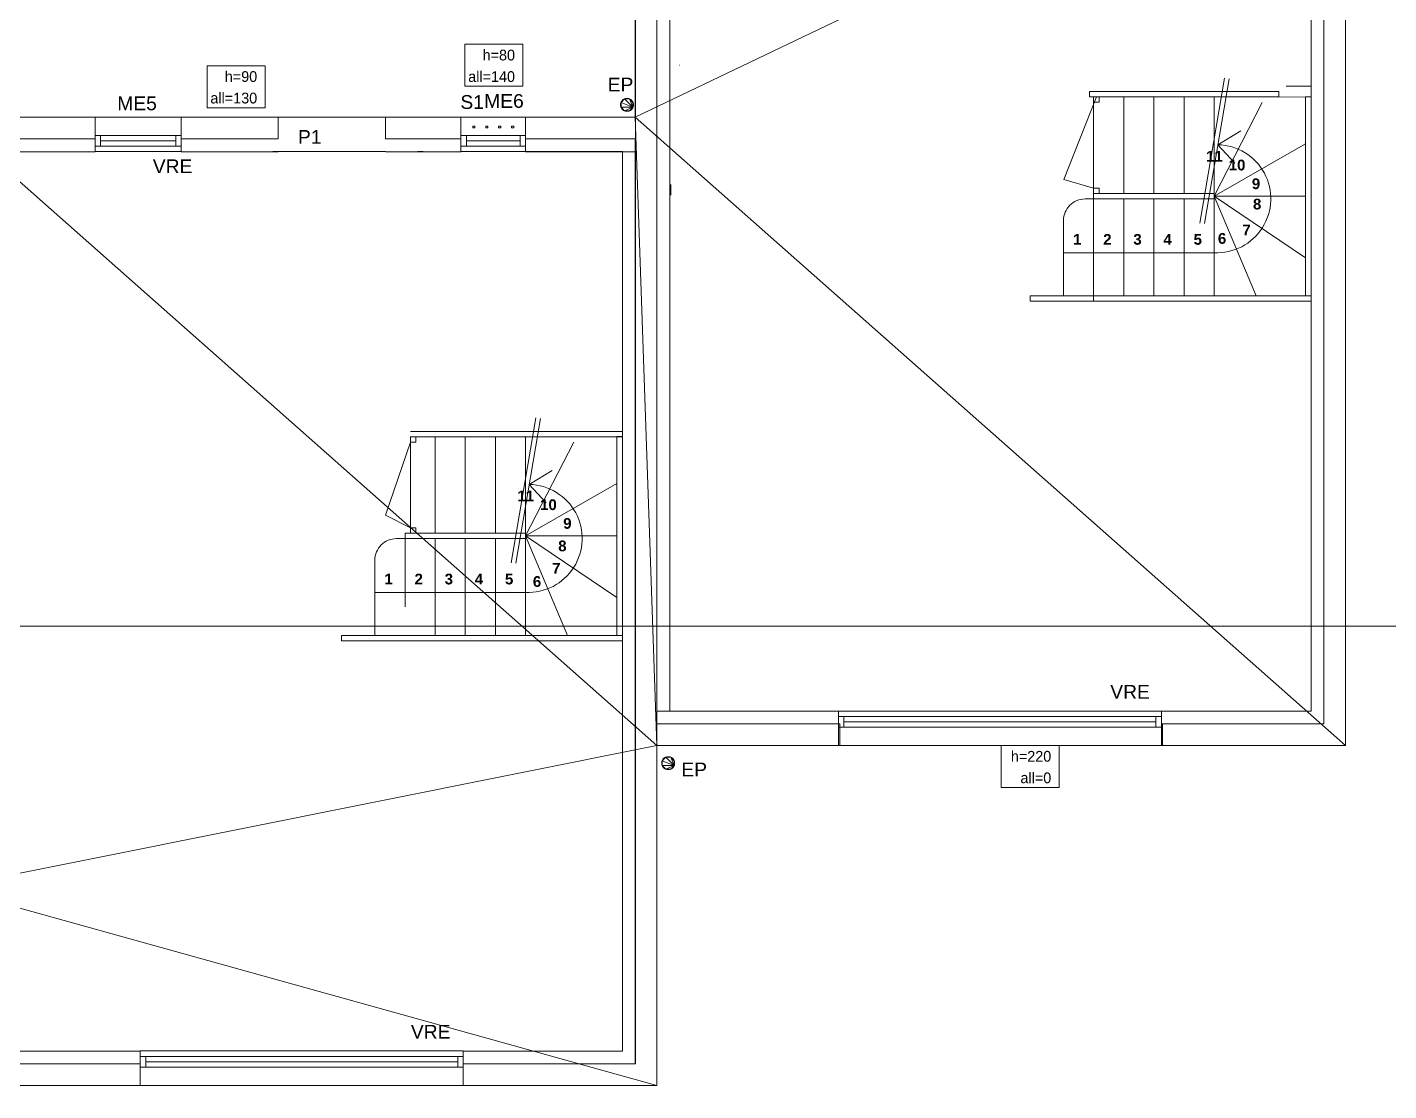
# Model space of a CAD drawing. Header units: metres. Extents: x -12536 to 12621, y -17191 to 9596.
# Drawn here: x -11140 to -9875, y 6570 to 7558 of the extents above; entities that cross this region are included whole.
import ezdxf
from ezdxf.enums import TextEntityAlignment as Align
from ezdxf.lldxf.tags import DXFTag

# ---------------------------------------------------------------- set-up
doc = ezdxf.new("R2010")
doc.units = ezdxf.units.M
doc.header["$MEASUREMENT"] = 0
for name, color, linetype in [('Calque commun', 7, 'Continuous'), ('Cotations', 7, 'Continuous'), ('Layer7', 7, 'Continuous'), ('Textes', 7, 'Continuous')]:
    doc.layers.add(name, color=color, linetype=linetype)
doc.styles.add('Arial', font='arial.ttf', dxfattribs={"height": 0.128})
doc.styles.add('Arial2', font='', dxfattribs={"height": 0.1})
doc.styles.add('Century Gothic8', font='GOTHIC.TTF', dxfattribs={"height": 0.1})
doc.styles.get('Arial2').set_extended_font_data('Arial', bold=True)
tags = doc.linetypes.add('DASHDOT2', pattern=[0.5, 0.25, -0.125, 0, -0.125]).pattern_tags.tags
tags[10:11] = [DXFTag(74, 4), DXFTag(75, 0), DXFTag(340, '0'), DXFTag(46, 1.0), DXFTag(50, 0.0), DXFTag(44, 0.0), DXFTag(45, 0.0)]
tags[8:9] = [DXFTag(74, 4), DXFTag(75, 0), DXFTag(340, '0'), DXFTag(46, 1.0), DXFTag(50, 0.0), DXFTag(44, 0.0), DXFTag(45, 0.0)]
tags[6:7] = [DXFTag(74, 4), DXFTag(75, 0), DXFTag(340, '0'), DXFTag(46, 1.0), DXFTag(50, 0.0), DXFTag(44, 0.0), DXFTag(45, 0.0)]
tags[4:5] = [DXFTag(74, 4), DXFTag(75, 0), DXFTag(340, '0'), DXFTag(46, 1.0), DXFTag(50, 0.0), DXFTag(44, 0.0), DXFTag(45, 0.0)]
tags = doc.linetypes.add('HIDDEN', pattern=[0.375, 0.25, -0.125]).pattern_tags.tags
tags[6:7] = [DXFTag(74, 4), DXFTag(75, 0), DXFTag(340, '0'), DXFTag(46, 1.0), DXFTag(50, 0.0), DXFTag(44, 0.0), DXFTag(45, 0.0)]
tags[4:5] = [DXFTag(74, 4), DXFTag(75, 0), DXFTag(340, '0'), DXFTag(46, 1.0), DXFTag(50, 0.0), DXFTag(44, 0.0), DXFTag(45, 0.0)]
tags = doc.linetypes.add('HIDDEN2', pattern=[0.1875, 0.125, -0.0625]).pattern_tags.tags
tags[6:7] = [DXFTag(74, 4), DXFTag(75, 0), DXFTag(340, '0'), DXFTag(46, 1.0), DXFTag(50, 0.0), DXFTag(44, 0.0), DXFTag(45, 0.0)]
tags[4:5] = [DXFTag(74, 4), DXFTag(75, 0), DXFTag(340, '0'), DXFTag(46, 1.0), DXFTag(50, 0.0), DXFTag(44, 0.0), DXFTag(45, 0.0)]
tags = doc.linetypes.add('HIDDENX2', pattern=[0.75, 0.5, -0.25]).pattern_tags.tags
tags[6:7] = [DXFTag(74, 4), DXFTag(75, 0), DXFTag(340, '0'), DXFTag(46, 1.0), DXFTag(50, 0.0), DXFTag(44, 0.0), DXFTag(45, 0.0)]
tags[4:5] = [DXFTag(74, 4), DXFTag(75, 0), DXFTag(340, '0'), DXFTag(46, 1.0), DXFTag(50, 0.0), DXFTag(44, 0.0), DXFTag(45, 0.0)]

# ---------------------------------------------------------------- blocks, each defined once
blk = doc.blocks.new('Block52712')
at = {"layer": 'Calque commun', "color": 7, "linetype": 'Continuous', "lineweight": 5}
for p, q in [((13.202, -17.827), (13.202, -17.507)), ((19.402, -17.827), (19.402, -17.507)), ((13.202, -17.707), (14.382, -17.707)), ((15.182, -17.707), (16.082, -17.707)), ((17.082, -17.707), (17.782, -17.707)), ((18.382, -17.707), (19.402, -17.707)), ((13.202, -17.827), (14.382, -17.827)), ((15.182, -17.827), (16.082, -17.827)), ((17.082, -17.827), (17.782, -17.827)), ((18.382, -17.827), (19.402, -17.827))]:
    blk.add_line(p, q, dxfattribs=at)
at = {"layer": 'Calque commun', "color": 7, "linetype": 'Continuous', "lineweight": 20}
for p, q in [((13.202, -17.507), (14.382, -17.507)), ((15.182, -17.507), (16.082, -17.507)), ((17.082, -17.507), (17.782, -17.507)), ((18.382, -17.507), (19.402, -17.507))]:
    blk.add_line(p, q, dxfattribs=at)
blk = doc.blocks.new('Block52730')
at = {"layer": 'Calque commun', "color": 7, "linetype": 'Continuous', "lineweight": 20}
blk.add_line((19.602, -17.507), (19.602, -26.507), dxfattribs=at)
at = {"layer": 'Calque commun', "color": 7, "linetype": 'Continuous', "lineweight": 5}
for p, q in [((19.402, -17.707), (19.402, -26.307)), ((19.282, -17.827), (19.282, -26.187))]:
    blk.add_line(p, q, dxfattribs=at)
blk = doc.blocks.new('Block52731')
at = {"layer": 'Calque commun', "color": 7, "linetype": 'Continuous', "lineweight": 5}
for p, q in [((13.322, -26.187), (14.802, -26.187)), ((17.802, -26.187), (19.282, -26.187)), ((13.202, -26.307), (14.802, -26.307)), ((17.802, -26.307), (19.402, -26.307))]:
    blk.add_line(p, q, dxfattribs=at)
at = {"layer": 'Calque commun', "color": 7, "linetype": 'Continuous', "lineweight": 20}
for p, q in [((13.002, -26.507), (14.802, -26.507)), ((17.802, -26.507), (19.602, -26.507))]:
    blk.add_line(p, q, dxfattribs=at)
blk = doc.blocks.new('Block52880')
at = {"layer": 'Calque commun', "color": 7, "linetype": 'Continuous', "lineweight": 20}
blk.add_line((26.002, -14.347), (26.002, -23.347), dxfattribs=at)
at = {"layer": 'Calque commun', "color": 7, "linetype": 'Continuous', "lineweight": 5}
for p, q in [((25.802, -14.547), (25.802, -23.147)), ((25.682, -14.667), (25.682, -23.027))]:
    blk.add_line(p, q, dxfattribs=at)
blk = doc.blocks.new('Block52881')
at = {"layer": 'Calque commun', "color": 7, "linetype": 'Continuous', "lineweight": 5}
for p, q in [((19.602, -23.027), (19.602, -23.347)), ((19.602, -23.027), (21.291, -23.027)), ((24.291, -23.027), (25.682, -23.027)), ((19.602, -23.147), (21.291, -23.147)), ((24.291, -23.147), (25.802, -23.147))]:
    blk.add_line(p, q, dxfattribs=at)
at = {"layer": 'Calque commun', "color": 7, "linetype": 'Continuous', "lineweight": 20}
for p, q in [((19.602, -23.347), (21.291, -23.347)), ((24.291, -23.347), (26.002, -23.347))]:
    blk.add_line(p, q, dxfattribs=at)
blk = doc.blocks.new('@PRES_1_$$_1-17')
at = {"layer": 'Calque commun', "color": 5, "linetype": 'Continuous', "lineweight": 5}
for p, q in [((0, 0.32), (3, 0.32)), ((3, 0.15), (0, 0.15)), ((0.05, 0.05), (0.05, 0.15)), ((2.95, 0.15), (2.95, 0.05)), ((3, 0.05), (0, 0.05)), ((0, 0), (3, 0)), ((0.05, 0.1), (2.95, 0.1))]:
    blk.add_line(p, q, dxfattribs=at)
blk = doc.blocks.new('@PRES_1_$$_1-18')
at = {"layer": 'Calque commun', "color": 0, "linetype": 'ByBlock', "lineweight": -2}
blk.add_line((0, 0), (0, 0.32), dxfattribs=at)
blk = doc.blocks.new('@PRES_1_$$_1-19')
at = {"layer": 'Calque commun', "color": 0, "linetype": 'ByBlock', "lineweight": -2}
blk.add_line((0, 0), (0, 0.32), dxfattribs=at)
blk = doc.blocks.new('INTER_2D_COMB7')
at = {"layer": 'Calque commun', "color": 0, "linetype": 'ByBlock', "lineweight": -2}
blk.add_blockref('@PRES_1_$$_1-17', (0, 0), dxfattribs=at)
at = {"layer": 'Calque commun', "color": 7, "linetype": 'Continuous', "lineweight": 5}
blk.add_blockref('@PRES_1_$$_1-18', (0, 0), dxfattribs=at)
at = {"layer": 'Calque commun', "color": 7, "linetype": 'Continuous', "lineweight": 5, "extrusion": (0, 0, -1), "xscale": -1, "yscale": -1, "zscale": -1, "rotation": 180}
blk.add_blockref('@PRES_1_$$_1-19', (-3, 0), dxfattribs=at)
blk = doc.blocks.new('PLACED_COMB7')
at = {"layer": 'Calque commun', "color": 0, "linetype": 'ByBlock', "lineweight": -2}
blk.add_blockref('INTER_2D_COMB7', (0, 0), dxfattribs=at)
blk = doc.blocks.new('Block52912')
at = {"layer": 'Calque commun', "color": 7, "linetype": 'Continuous', "lineweight": 20}
for p, q in [((19.402, -14.932), (19.402, -14.347)), ((19.402, -23.347), (19.402, -15.932))]:
    blk.add_line(p, q, dxfattribs=at)
at = {"layer": 'Calque commun', "color": 7, "linetype": 'Continuous', "lineweight": 5}
for p, q in [((19.602, -14.932), (19.602, -14.547)), ((19.722, -14.932), (19.722, -14.667)), ((19.602, -23.147), (19.602, -15.932)), ((19.722, -23.027), (19.722, -15.932))]:
    blk.add_line(p, q, dxfattribs=at)
blk = doc.blocks.new('@PRES_1_$$_1-26')
at = {"layer": 'Calque commun', "color": 5, "linetype": 'Continuous', "lineweight": 5}
for p, q in [((0, 0.32), (3, 0.32)), ((3, 0.15), (0, 0.15)), ((0.05, 0.05), (0.05, 0.15)), ((2.95, 0.15), (2.95, 0.05)), ((3, 0.05), (0, 0.05)), ((0, 0), (3, 0)), ((0.05, 0.1), (2.95, 0.1))]:
    blk.add_line(p, q, dxfattribs=at)
blk = doc.blocks.new('@PRES_1_$$_1-27')
at = {"layer": 'Calque commun', "color": 7, "linetype": 'Continuous', "lineweight": 5}
blk.add_line((0, 0), (0, 0.32), dxfattribs=at)
blk = doc.blocks.new('@PRES_1_$$_1-28')
at = {"layer": 'Calque commun', "color": 7, "linetype": 'Continuous', "lineweight": 5}
blk.add_line((0, 0), (0, 0.32), dxfattribs=at)
blk = doc.blocks.new('INTER_2D_COMB10')
at = {"layer": 'Layer7', "color": 0, "linetype": 'ByBlock', "lineweight": -2}
for name in ['@PRES_1_$$_1-26', '@PRES_1_$$_1-27']:
    blk.add_blockref(name, (0, 0), dxfattribs=at)
at = {"layer": 'Layer7', "color": 0, "linetype": 'ByBlock', "lineweight": -2, "extrusion": (0, 0, -1), "xscale": -1, "yscale": -1, "zscale": -1, "rotation": 180}
blk.add_blockref('@PRES_1_$$_1-28', (-3, 0), dxfattribs=at)
blk = doc.blocks.new('PLACED_COMB10')
at = {"layer": 'Layer7', "color": 0, "linetype": 'ByBlock', "lineweight": -2}
blk.add_blockref('INTER_2D_COMB10', (0, 0), dxfattribs=at)
blk = doc.blocks.new('@PRES_1_$$_1-35')
at = {"layer": 'Calque commun', "color": 5, "linetype": 'Continuous', "lineweight": 5}
for p, q in [((0, 0.32), (0.8, 0.32)), ((0.8, 0.15), (0, 0.15)), ((0.05, 0.05), (0.05, 0.15)), ((0.75, 0.15), (0.75, 0.05)), ((0.8, 0.05), (0, 0.05)), ((0, 0), (0.8, 0)), ((0.05, 0.1), (0.75, 0.1))]:
    blk.add_line(p, q, dxfattribs=at)
blk = doc.blocks.new('@PRES_1_$$_1-36')
at = {"layer": 'Calque commun', "color": 7, "linetype": 'Continuous', "lineweight": 5}
blk.add_line((0, 0), (0, 0.32), dxfattribs=at)
blk = doc.blocks.new('@PRES_1_$$_1-37')
at = {"layer": 'Calque commun', "color": 7, "linetype": 'Continuous', "lineweight": 5}
blk.add_line((0, 0), (0, 0.32), dxfattribs=at)
blk = doc.blocks.new('INTER_2D_COMB13')
at = {"layer": 'Calque commun', "color": 0, "linetype": 'ByBlock', "lineweight": -2}
for name in ['@PRES_1_$$_1-35', '@PRES_1_$$_1-36']:
    blk.add_blockref(name, (0, 0), dxfattribs=at)
at = {"layer": 'Calque commun', "color": 0, "linetype": 'ByBlock', "lineweight": -2, "extrusion": (0, 0, -1), "xscale": -1, "yscale": -1, "zscale": -1, "rotation": 180}
blk.add_blockref('@PRES_1_$$_1-37', (-0.8, 0), dxfattribs=at)
blk = doc.blocks.new('PLACED_COMB13')
at = {"layer": 'Calque commun', "color": 0, "linetype": 'ByBlock', "lineweight": -2}
blk.add_blockref('INTER_2D_COMB13', (0, 0), dxfattribs=at)
blk = doc.blocks.new('@PRES_1_$$_1-47')
at = {"layer": 'Calque commun', "color": 5, "linetype": 'Continuous', "lineweight": 5}
for p, q in [((0, 0.32), (0.6, 0.32)), ((0.6, 0.15), (0, 0.15)), ((0.05, 0.05), (0.05, 0.15)), ((0.55, 0.15), (0.55, 0.05)), ((0.6, 0.05), (0, 0.05)), ((0, 0), (0.6, 0)), ((0.05, 0.1), (0.55, 0.1))]:
    blk.add_line(p, q, dxfattribs=at)
blk = doc.blocks.new('@PRES_1_$$_1-48')
at = {"layer": 'Calque commun', "color": 7, "linetype": 'Continuous', "lineweight": 5}
blk.add_line((0, 0), (0, 0.32), dxfattribs=at)
blk = doc.blocks.new('@PRES_1_$$_1-49')
at = {"layer": 'Calque commun', "color": 7, "linetype": 'Continuous', "lineweight": 5}
blk.add_line((0, 0), (0, 0.32), dxfattribs=at)
blk = doc.blocks.new('INTER_2D_COMB17')
at = {"layer": 'Calque commun', "color": 0, "linetype": 'ByBlock', "lineweight": -2}
for name in ['@PRES_1_$$_1-47', '@PRES_1_$$_1-48']:
    blk.add_blockref(name, (0, 0), dxfattribs=at)
at = {"layer": 'Calque commun', "color": 0, "linetype": 'ByBlock', "lineweight": -2, "extrusion": (0, 0, -1), "xscale": -1, "yscale": -1, "zscale": -1, "rotation": 180}
blk.add_blockref('@PRES_1_$$_1-49', (-0.6, 0), dxfattribs=at)
blk = doc.blocks.new('PLACED_COMB17')
at = {"layer": 'Calque commun', "color": 0, "linetype": 'ByBlock', "lineweight": -2}
blk.add_blockref('INTER_2D_COMB17', (0, 0), dxfattribs=at)

msp = doc.modelspace()

# ---------------------------------------------------------------- linework, layer by layer
at = {"layer": 'Calque commun', "color": 12, "linetype": 'Continuous', "lineweight": 20}
for p, q in [((-9935.322, 6910.695), (-9935.322, 7770.696)), ((-10555.322, 7632.182), (-10555.322, 7369.199)), ((-10555.322, 7632.182), (-10555.322, 6890.721)), ((-10534.375, 7523.116), (-10534.432, 7523.116)), ((-10555.379, 6910.695), (-10385.322, 6910.72)), ((-10385.322, 6910.72), (-10385.322, 6890.721)), ((-10085.322, 6890.72), (-10085.322, 6910.72)), ((-10085.322, 6910.72), (-9935.322, 6910.695))]:
    msp.add_line(p, q, dxfattribs=at)
at = {"layer": 'Calque commun', "color": 7, "linetype": 'DASHDOT2', "lineweight": 5}
for p, q in [((-10050.735, 7376.345), (-10027.761, 7510.993)), ((-10046.339, 7375.795), (-10023.364, 7510.442)), ((-10690.734, 7060.605), (-10667.76, 7195.253)), ((-10686.338, 7060.054), (-10663.363, 7194.702))]:
    msp.add_line(p, q, dxfattribs=at)
at = {"layer": 'Calque commun', "color": 7, "linetype": 'Continuous', "lineweight": 5}
for p, q in [((-10146.823, 7493.719), (-10176.948, 7416.668)), ((-10149.321, 7303.718), (-10149.324, 7493.719)), ((-10144.324, 7493.719), (-10149.324, 7493.719)), ((-10149.321, 7308.718), (-10149.324, 7493.719)), ((-10149.324, 7493.719), (-10149.322, 7408.72)), ((-10144.324, 7488.718), (-10144.324, 7493.719)), ((-9952.334, 7493.719), (-9952.334, 7308.718)), ((-9947.335, 7493.719), (-9952.334, 7493.719)), ((-9947.335, 7493.719), (-9947.335, 7308.718)), ((-10149.324, 7488.718), (-10144.324, 7488.718)), ((-9992.578, 7488.459), (-10037.324, 7401.22)), ((-10033.832, 7449.087), (-10012.643, 7462.2)), ((-10777.321, 7442.72), (-10777.321, 7442.72)), ((-10707.326, 7442.72), (-10587.324, 7442.72)), ((-10037.324, 7401.22), (-9952.334, 7449.894)), ((-10033.832, 7449.087), (-10018.234, 7431.921)), ((-10018.234, 7431.921), (-10033.832, 7449.087)), ((-10176.948, 7416.668), (-10149.322, 7408.72)), ((-10037.324, 7403.72), (-10149.324, 7403.72)), ((-10149.324, 7403.72), (-10149.324, 7398.719)), ((-10149.322, 7408.72), (-10144.322, 7408.72)), ((-10144.322, 7408.72), (-10144.322, 7403.72)), ((-10037.324, 7398.719), (-10037.324, 7403.72)), ((-10149.322, 7398.719), (-10157.322, 7398.719)), ((-10149.324, 7398.719), (-10037.324, 7398.719)), ((-10149.322, 7398.719), (-10037.324, 7398.719)), ((-10121.324, 7398.719), (-10121.324, 7308.718)), ((-10093.324, 7398.719), (-10093.324, 7308.718)), ((-10065.324, 7398.719), (-10065.324, 7308.718)), ((-9998.185, 7308.718), (-10037.324, 7401.22)), ((-10037.324, 7401.22), (-9952.334, 7344.044)), ((-10037.324, 7401.22), (-9952.334, 7401.22)), ((-10037.324, 7308.718), (-10037.324, 7398.719)), ((-10037.324, 7398.719), (-10037.324, 7308.718)), ((-10177.322, 7378.719), (-10177.322, 7308.718)), ((-10149.322, 7352.468), (-10149.321, 7335.388)), ((-10121.324, 7348.719), (-10177.321, 7348.719)), ((-10149.321, 7335.388), (-10149.322, 7343.928)), ((-10121.324, 7348.719), (-10037.324, 7348.719)), ((-9947.325, 7308.718), (-10208.478, 7308.718)), ((-10208.478, 7303.718), (-10208.478, 7308.718)), ((-9947.325, 7303.718), (-10208.478, 7303.718)), ((-9947.335, 7308.718), (-9952.334, 7308.718)), ((-9947.325, 7303.718), (-9947.325, 7308.718)), ((-10784.321, 7177.978), (-10784.32, 7092.979)), ((-10776.854, 7177.719), (-10781.854, 7177.719)), ((-10779.322, 7172.718), (-10779.322, 7177.719)), ((-10592.333, 7177.978), (-10592.333, 6992.978)), ((-10587.334, 7177.978), (-10592.333, 7177.978)), ((-10587.334, 7177.978), (-10587.334, 6992.978)), ((-10784.321, 7172.718), (-10807.555, 7104.829)), ((-10784.322, 7172.718), (-10779.322, 7172.718)), ((-10632.577, 7172.718), (-10677.323, 7085.479)), ((-10673.831, 7133.347), (-10652.642, 7146.46)), ((-10677.323, 7085.479), (-10592.333, 7134.154)), ((-10673.831, 7133.347), (-10658.233, 7116.18)), ((-10658.233, 7116.18), (-10673.831, 7133.347)), ((-10807.555, 7104.829), (-10784.32, 7092.979)), ((-10784.32, 7092.979), (-10779.32, 7092.979)), ((-10677.323, 7087.979), (-10781.854, 7087.979)), ((-10779.32, 7092.979), (-10779.32, 7087.979)), ((-10677.323, 7082.979), (-10677.323, 7087.979)), ((-10789.321, 7082.979), (-10797.321, 7082.979)), ((-10789.323, 7082.979), (-10677.323, 7082.979)), ((-10789.321, 7082.979), (-10677.323, 7082.979)), ((-10789.321, 7082.979), (-10789.32, 7019.647)), ((-10789.32, 7019.647), (-10789.321, 7074.438)), ((-10761.323, 7082.979), (-10761.323, 6992.978)), ((-10733.323, 7082.979), (-10733.323, 6992.978)), ((-10705.323, 7082.979), (-10705.323, 6992.978)), ((-10638.184, 6992.978), (-10677.323, 7085.479)), ((-10677.323, 7085.479), (-10592.333, 7028.303)), ((-10677.323, 7085.479), (-10592.333, 7085.479)), ((-10677.323, 6992.978), (-10677.323, 7082.979)), ((-10677.323, 7082.979), (-10677.323, 6992.978)), ((-10817.321, 7062.979), (-10817.321, 6992.977)), ((-10761.323, 7032.978), (-10817.32, 7032.978)), ((-10761.323, 7032.979), (-10677.323, 7032.979)), ((-10587.324, 6992.978), (-10848.477, 6992.978)), ((-10848.477, 6987.978), (-10848.477, 6992.978)), ((-10587.324, 6987.978), (-10848.477, 6987.978)), ((-10587.334, 6992.978), (-10592.333, 6992.978)), ((-10587.324, 6987.978), (-10587.324, 6992.978))]:
    msp.add_line(p, q, dxfattribs=at)
at = {"layer": 'Calque commun', "color": 15, "linetype": 'Continuous', "lineweight": 20}
for p, q in [((-10153.324, 7493.719), (-10153.324, 7498.719)), ((-10153.324, 7493.719), (-10153.319, 7498.719)), ((-9977.322, 7493.525), (-10153.324, 7493.719)), ((-9977.317, 7498.525), (-10153.319, 7498.719)), ((-10148.324, 7498.719), (-10148.324, 7498.719)), ((-9977.322, 7493.525), (-9977.317, 7498.525)), ((-10807.321, 7442.72), (-10912.321, 7442.72)), ((-10777.321, 7442.72), (-10772.321, 7442.72)), ((-10037.324, 7403.72), (-10149.322, 7403.72)), ((-10149.322, 7398.719), (-10149.322, 7403.72)), ((-10037.324, 7398.719), (-10037.324, 7403.72)), ((-10037.324, 7398.719), (-10149.322, 7398.719)), ((-10784.321, 7182.719), (-10587.334, 7182.719)), ((-10784.321, 7177.719), (-10619.321, 7177.719)), ((-10677.323, 7087.979), (-10789.321, 7087.979)), ((-10789.321, 7082.979), (-10789.321, 7087.979)), ((-10677.323, 7082.979), (-10677.323, 7087.979)), ((-10677.323, 7082.979), (-10789.321, 7082.979))]:
    msp.add_line(p, q, dxfattribs=at)
at = {"layer": 'Calque commun', "color": 7, "linetype": 'HIDDEN', "lineweight": 5}
for p, q in [((-10153.324, 7498.719), (-10153.324, 7493.719)), ((-10784.32, 7092.979), (-10784.32, 7087.978))]:
    msp.add_line(p, q, dxfattribs=at)
at = {"layer": 'Calque commun', "color": 7, "linetype": 'HIDDEN2', "lineweight": 5}
for p, q in [((-10149.324, 7493.719), (-10116.323, 7493.719)), ((-10121.324, 7493.719), (-10121.324, 7403.72)), ((-10093.324, 7493.719), (-10093.324, 7403.72)), ((-10065.324, 7493.719), (-10065.324, 7403.72)), ((-10037.324, 7398.719), (-10037.324, 7493.719)), ((-10037.324, 7493.719), (-10037.324, 7398.719)), ((-10037.324, 7493.719), (-10037.324, 7403.72)), ((-10037.324, 7398.719), (-10037.324, 7308.718)), ((-10781.854, 7177.719), (-10756.322, 7177.719)), ((-10761.323, 7177.978), (-10761.323, 7087.979)), ((-10733.323, 7177.978), (-10733.323, 7087.979)), ((-10705.323, 7177.978), (-10705.323, 7087.979)), ((-10677.323, 7082.979), (-10677.323, 7177.978)), ((-10677.323, 7177.978), (-10677.323, 7082.979)), ((-10677.323, 7177.978), (-10677.323, 7087.979)), ((-10677.323, 7082.979), (-10677.323, 6992.978))]:
    msp.add_line(p, q, dxfattribs=at)
at = {"layer": 'Calque commun', "color": 16, "linetype": 'Continuous', "lineweight": 20}
for p, q in [((-9947.335, 7493.459), (-9977.322, 7493.525)), ((-9947.313, 7503.46), (-9970.322, 7503.51)), ((-9947.335, 7493.459), (-9947.313, 7503.46)), ((-10542.426, 7412.287), (-10542.426, 7402.287))]:
    msp.add_line(p, q, dxfattribs=at)
at = {"layer": 'Calque commun', "color": 4, "linetype": 'Continuous', "lineweight": 20}
for p, q in [((-10543.321, 7452.287), (-10543.321, 7442.287)), ((-10587.334, 7177.719), (-10619.321, 7177.719)), ((-10587.334, 7177.719), (-10587.334, 7184.719))]:
    msp.add_line(p, q, dxfattribs=at)
at = {"layer": 'Calque commun', "color": 7, "linetype": 'HIDDENX2', "lineweight": 5}
for p, q in [((-10037.324, 7348.718), (-10121.324, 7348.719)), ((-10677.323, 7032.977), (-10761.323, 7032.979))]:
    msp.add_line(p, q, dxfattribs=at)
at = {"layer": 'Calque commun', "color": 7, "linetype": 'Continuous', "lineweight": 5, "flags": 128}
for points in [[(-10037.324, 7348.719, 1.01337207), (-10033.818, 7449.087)], [(-10157.322, 7398.719, 0.41421916), (-10177.322, 7378.719)], [(-10677.323, 7032.979, 1.01337207), (-10673.817, 7133.346)], [(-10797.321, 7082.979, 0.41421916), (-10817.321, 7062.979)]]:
    msp.add_lwpolyline(points, format="xyb", dxfattribs=at)
at = {"layer": 'Calque commun', "color": 12, "linetype": 'Continuous', "lineweight": 20}
for points in [[(-11077.321, 7474.72, 0), (-11077.321, 7458.72, 0), (-11077.321, 7454.721, 0), (-11195.322, 7454.721, 0), (-11195.322, 6594.72, 0), (-11035.322, 6594.72, 0), (-11035.322, 6574.72, 0)], [(-10907.321, 7474.72, 0), (-10907.321, 7454.721, 0), (-10997.321, 7454.721, 0), (-10997.321, 7474.72, 0)], [(-10907.321, 7474.72, 0), (-10907.321, 7454.721, 0), (-10997.321, 7454.721, 0), (-10997.321, 7474.72, 0)], [(-10737.321, 7474.72, 0), (-10737.321, 7454.721, 0), (-10807.321, 7454.721, 0), (-10807.321, 7474.72, 0)], [(-10737.321, 7474.72, 0), (-10737.321, 7454.721, 0), (-10807.321, 7454.721, 0), (-10807.321, 7474.72, 0)], [(-10735.322, 6574.72, 0), (-10735.322, 6594.72, 0), (-10575.322, 6594.72, 0), (-10575.322, 7454.721, 0), (-10677.321, 7454.721, 0), (-10677.321, 7474.72, 0)]]:
    msp.add_polyline3d(points, dxfattribs=at)
at = {"layer": 'Cotations', "color": 1, "linetype": 'DASHDOT2', "lineweight": 20}
msp.add_line((-11970.231, 7001.633), (-9677.489, 7001.633), dxfattribs=at)

# ---------------------------------------------------------------- block references
at = {"layer": 'Calque commun', "color": 0, "linetype": 'ByBlock', "lineweight": -2}
for name, p, xscale, yscale, zscale in [('Block52912', (-12515.476, 9225.383), 100, 100, 100), ('Block52880', (-12515.476, 9225.383), 100, 100, 100), ('Block52712', (-12515.476, 9225.383), 100, 100, 100), ('PLACED_COMB17', (-10737.321, 7442.72), 100, 100, 100), ('Block52730', (-12515.476, 9225.383), 100, 100, 100), ('Block52881', (-12515.476, 9225.383), 100, 100, 100), ('PLACED_COMB7', (-10086.404, 6922.721), -100, -100, -100), ('Block52731', (-12515.476, 9225.383), 100, 100, 100)]:
    msp.add_blockref(name, p, dxfattribs=dict(at, xscale=xscale, yscale=yscale, zscale=zscale))
at = {"layer": 'Calque commun', "color": 0, "linetype": 'ByBlock', "lineweight": -2, "extrusion": (0, 0, -1), "xscale": -100, "yscale": -100, "zscale": -100, "rotation": 180}
msp.add_blockref('PLACED_COMB13', (10997.321, 7442.72), dxfattribs=at)
at = {"layer": 'Calque commun', "color": 0, "linetype": 'ByBlock', "lineweight": -2, "xscale": 100, "yscale": 100, "zscale": 100, "rotation": 180}
msp.add_blockref('PLACED_COMB10', (-10735.322, 6606.721), dxfattribs=at)

# ---------------------------------------------------------------- texts
at = {"layer": 'Calque commun', "color": 5, "linetype": 'ByBlock', "lineweight": -2, "style": 'Arial2'}
for s, p in [('11', (-10029.345, 7433.361)), ('10', (-10008.278, 7425.26)), ('9', (-9994.559, 7407.867)), ('1', (-10160.676, 7356.165)), ('2', (-10132.678, 7356.165)), ('3', (-10104.679, 7356.165)), ('4', (-10076.679, 7356.165)), ('5', (-10048.679, 7356.165)), ('11', (-10669.344, 7117.62)), ('10', (-10648.277, 7109.52)), ('9', (-10634.558, 7092.126)), ('1', (-10800.675, 7040.424)), ('2', (-10772.677, 7040.424)), ('3', (-10744.678, 7040.424)), ('4', (-10716.678, 7040.424)), ('5', (-10688.678, 7040.424))]:
    msp.add_text(s, height=10, dxfattribs=at).set_placement(p, align=Align.RIGHT)
for s, p in [('8', (-10001.265, 7388.958)), ('6', (-10033.876, 7357.036)), ('7', (-10011.14, 7364.844)), ('8', (-10646.946, 7071.217)), ('6', (-10670.527, 7038.153)), ('7', (-10652.585, 7050.456))]:
    msp.add_text(s, height=10, dxfattribs=at).set_placement(p)
at = {"layer": 'Calque commun', "color": 5, "linetype": 'ByBlock', "lineweight": -2, "char_height": 10, "attachment_point": 3, "line_spacing_factor": 1.2, "style": 'Century Gothic8'}
for s, insert in [('h=80\\Pall=140', (-10687.11, 7537.489)), ('h=90\\Pall=130', (-10926.699, 7517.514)), ('h=220\\Pall=0', (-10188.74, 6885.64))]:
    msp.add_mtext(s, dxfattribs=dict(at, insert=insert))
at = {"layer": 'Textes', "color": 5, "linetype": 'ByBlock', "lineweight": -2, "style": 'Arial'}
for s, p in [('EP', (-10600.959, 7498.684)), ('ME5', (-11056.74, 7481.194)), ('P1', (-10888.847, 7450.015)), ('EP', (-10532.495, 6861.999))]:
    msp.add_text(s, height=12.8, dxfattribs=at).set_placement(p)
for s, p in [('S1', (-10716.003, 7482.41)), ('ME6', (-10678.98, 7483.421)), ('VRE', (-10986.963, 7422.72)), ('VRE', (-10097.101, 6934.184)), ('VRE', (-10747.101, 6618.184))]:
    msp.add_text(s, height=12.8, dxfattribs=at).set_placement(p, align=Align.RIGHT)

# ---------------------------------------------------------------- meshes
at = {"layer": 'Calque commun', "color": 7, "linetype": 'Continuous', "lineweight": 5}
mesh = msp.add_polyface(dxfattribs=at)
corners = [(-6339.111, 8148.796), (-12339.111, 8148.796), (-12339.111, 3948.796), (-6339.111, 3948.796)]
mesh.append_faces([[corners[k] for k in face] for face in [(0, 1, 2, 3)]], dxfattribs={"color": 7})
at = {"layer": 'Calque commun', "color": 9, "linetype": 'Continuous', "lineweight": 5}
mesh = msp.add_polyface(dxfattribs=at)
corners = [(-10575.322, 7474.72), (-10555.322, 6890.721), (-9915.323, 6890.721), (-10555.322, 6574.72), (-11215.321, 6758.26), (-11215.321, 7474.72), (-11855.321, 6758.26), (-9915.325, 7790.72), (-10575.322, 7790.72), (-11215.321, 6574.72), (-11855.321, 7658.259), (-11195.322, 7474.72), (-11195.322, 7658.259)]
mesh.append_faces([[corners[k] for k in face] for face in [(0, 7, 8)]], dxfattribs={"vtx0": -1, "color": 9})
mesh.append_faces([[corners[k] for k in face] for face in [(5, 4, 1)]], dxfattribs={"vtx0": -1, "vtx1": -1, "vtx2": -1, "color": 9})
mesh.append_faces([[corners[k] for k in face] for face in [(0, 1, 2), (5, 6, 4), (5, 10, 6), (0, 2, 7)]], dxfattribs={"vtx0": -1, "vtx2": -1, "color": 9})
mesh.append_faces([[corners[k] for k in face] for face in [(11, 12, 5)]], dxfattribs={"vtx1": -1, "color": 9})
mesh.append_faces([[corners[k] for k in face] for face in [(3, 1, 4), (0, 5, 1), (12, 10, 5)]], dxfattribs={"vtx1": -1, "vtx2": -1, "color": 9})
mesh.append_faces([[corners[k] for k in face] for face in [(4, 9, 3)]], dxfattribs={"vtx2": -1, "color": 9})
at = {"layer": 'Calque commun', "color": 11, "linetype": 'Continuous', "lineweight": 20}
mesh = msp.add_polyface(dxfattribs=at)
corners = [(-10733.692, 7542.57), (-10679.855, 7542.57), (-10679.855, 7503.5), (-10733.692, 7503.5)]
mesh.append_faces([[corners[k] for k in face] for face in [(0, 1, 2, 3)]], dxfattribs={"color": 11})
mesh = msp.add_polyface(dxfattribs=at)
corners = [(-10973.281, 7522.595), (-10919.444, 7522.595), (-10919.444, 7483.525), (-10973.281, 7483.525)]
mesh.append_faces([[corners[k] for k in face] for face in [(0, 1, 2, 3)]], dxfattribs={"color": 11})
mesh = msp.add_polyface(dxfattribs=at)
corners = [(-10577.51, 7483.899), (-10577.072, 7486.666), (-10577.51, 7488.491), (-10579.918, 7491.311), (-10578.811, 7490.438), (-10579.157, 7490.758), (-10588.169, 7483.06), (-10587.296, 7481.952), (-10588.597, 7483.899), (-10588.597, 7488.491), (-10583.524, 7492.177), (-10582.583, 7492.177), (-10583.053, 7492.195), (-10577.347, 7488.049), (-10577.127, 7487.134), (-10577.219, 7487.596), (-10588.98, 7485.256), (-10588.76, 7484.341), (-10589.035, 7485.724), (-10583.992, 7492.121), (-10584.908, 7491.901), (-10585.35, 7480.652), (-10580.757, 7491.738), (-10582.583, 7480.213), (-10581.199, 7480.489), (-10580.757, 7480.652), (-10586.95, 7481.632), (-10586.58, 7481.341), (-10586.189, 7481.079), (-10588.76, 7488.049), (-10588.98, 7487.134), (-10589.035, 7486.666), (-10585.35, 7491.738), (-10578.811, 7481.952), (-10579.918, 7481.079), (-10587.296, 7490.438), (-10587.616, 7490.092), (-10588.169, 7489.33), (-10577.938, 7483.06), (-10578.491, 7482.298), (-10578.199, 7482.668), (-10587.908, 7489.722), (-10577.347, 7484.341), (-10577.072, 7485.724), (-10579.157, 7481.632), (-10588.888, 7484.794), (-10586.95, 7490.758), (-10586.189, 7491.311), (-10583.524, 7480.213), (-10583.053, 7480.195), (-10585.778, 7491.541), (-10585.778, 7480.849), (-10586.58, 7491.049), (-10582.115, 7480.269), (-10581.653, 7480.361), (-10584.454, 7492.029), (-10577.707, 7483.471), (-10582.115, 7492.121), (-10581.199, 7491.901), (-10577.127, 7485.256), (-10583.992, 7480.269), (-10584.908, 7480.489), (-10588.888, 7487.596), (-10587.908, 7482.668), (-10587.616, 7482.298), (-10580.329, 7491.541), (-10579.527, 7491.049), (-10589.054, 7486.195), (-10581.653, 7492.029), (-10577.219, 7484.794), (-10580.329, 7480.849), (-10577.938, 7489.33), (-10578.199, 7489.722), (-10578.491, 7490.092), (-10588.4, 7483.471), (-10577.707, 7488.919), (-10588.4, 7488.919), (-10577.053, 7486.195), (-10584.454, 7480.361), (-10579.527, 7481.341)]
mesh.append_faces([[corners[k] for k in face] for face in [(10, 11, 12), (13, 14, 15), (38, 39, 40), (23, 48, 49), (46, 47, 52), (22, 3, 65), (3, 5, 66), (6, 8, 74), (9, 37, 76), (1, 43, 77), (60, 61, 78)]], dxfattribs={"vtx0": -1, "color": 11})
mesh.append_faces([[corners[k] for k in face] for face in [(16, 17, 18), (33, 34, 44), (43, 42, 59)]], dxfattribs={"vtx0": -1, "vtx1": -1, "color": 11})
mesh.append_faces([[corners[k] for k in face] for face in [(0, 1, 2), (6, 7, 8), (0, 9, 8), (0, 8, 21), (22, 4, 3), (22, 32, 0), (33, 25, 34), (0, 21, 25), (33, 38, 0), (22, 2, 4), (23, 21, 48), (22, 10, 32), (22, 11, 10), (23, 25, 21), (35, 37, 9), (28, 21, 7), (33, 0, 25), (22, 0, 2), (0, 32, 9), (21, 8, 7), (18, 8, 9), (35, 9, 32), (35, 32, 47), (18, 9, 31), (0, 43, 1), (71, 4, 2)]], dxfattribs={"vtx0": -1, "vtx1": -1, "vtx2": -1, "color": 11})
mesh.append_faces([[corners[k] for k in face] for face in [(3, 4, 5), (23, 24, 25), (29, 30, 31), (18, 17, 8), (10, 20, 32), (48, 21, 61), (13, 1, 14), (71, 73, 4), (6, 64, 7)]], dxfattribs={"vtx0": -1, "vtx2": -1, "color": 11})
mesh.append_faces([[corners[k] for k in face] for face in [(10, 19, 20), (35, 36, 37), (0, 42, 43), (46, 35, 47), (23, 53, 24), (7, 26, 28), (57, 11, 58), (60, 48, 61), (22, 58, 11), (33, 39, 38), (9, 29, 31), (13, 2, 1)]], dxfattribs={"vtx1": -1, "vtx2": -1, "color": 11})
mesh.append_faces([[corners[k] for k in face] for face in [(26, 27, 28), (36, 41, 37), (16, 45, 17), (32, 50, 47), (28, 51, 21), (53, 54, 24), (19, 55, 20), (38, 56, 0), (29, 62, 30), (6, 63, 64), (31, 67, 18), (58, 68, 57), (42, 69, 59), (25, 70, 34), (71, 72, 73), (2, 75, 71), (34, 79, 44)]], dxfattribs={"vtx2": -1, "color": 11})
at = {"layer": 'Calque commun', "color": 25, "linetype": 'Continuous', "lineweight": 20}
mesh = msp.add_polyface(dxfattribs=at)
corners = [(-10724.322, 7466.489), (-10726.322, 7466.489), (-10726.322, 7464.993), (-10724.322, 7464.993)]
mesh.append_faces([[corners[k] for k in face] for face in [(0, 1, 2, 3)]], dxfattribs={"color": 25})
mesh = msp.add_polyface(dxfattribs=at)
corners = [(-10712.322, 7466.489), (-10714.322, 7466.489), (-10714.322, 7464.993), (-10712.322, 7464.993)]
mesh.append_faces([[corners[k] for k in face] for face in [(0, 1, 2, 3)]], dxfattribs={"color": 25})
mesh = msp.add_polyface(dxfattribs=at)
corners = [(-10700.322, 7466.489), (-10702.321, 7466.489), (-10702.321, 7464.993), (-10700.322, 7464.993)]
mesh.append_faces([[corners[k] for k in face] for face in [(0, 1, 2, 3)]], dxfattribs={"color": 25})
mesh = msp.add_polyface(dxfattribs=at)
corners = [(-10688.322, 7466.489), (-10690.322, 7466.489), (-10690.322, 7464.993), (-10688.322, 7464.993)]
mesh.append_faces([[corners[k] for k in face] for face in [(0, 1, 2, 3)]], dxfattribs={"color": 25})
at = {"layer": 'Calque commun', "color": 11, "linetype": 'Continuous', "lineweight": 20}
mesh = msp.add_polyface(dxfattribs=at)
corners = [(-10235.323, 6890.721), (-10181.486, 6890.721), (-10181.486, 6851.651), (-10235.323, 6851.651)]
mesh.append_faces([[corners[k] for k in face] for face in [(0, 1, 2, 3)]], dxfattribs={"color": 11})
mesh = msp.add_polyface(dxfattribs=at)
corners = [(-10538.81, 6875.223), (-10539.03, 6876.139), (-10538.755, 6874.755), (-10540.494, 6870.042), (-10540.174, 6870.388), (-10539.62, 6871.149), (-10547.032, 6868.741), (-10547.871, 6869.169), (-10547.46, 6868.938), (-10549.299, 6870.388), (-10549.852, 6871.149), (-10549.591, 6870.758), (-10539.193, 6871.988), (-10550.28, 6871.988), (-10550.718, 6874.755), (-10550.718, 6873.814), (-10550.28, 6876.581), (-10550.443, 6876.139), (-10550.571, 6875.685), (-10550.663, 6875.223), (-10539.193, 6876.581), (-10540.494, 6878.527), (-10541.601, 6879.4), (-10542.44, 6879.828), (-10548.979, 6878.527), (-10549.852, 6877.42), (-10547.871, 6879.4), (-10548.263, 6879.139), (-10548.633, 6878.847), (-10539.03, 6872.43), (-10538.81, 6873.346), (-10538.755, 6873.814), (-10545.207, 6868.303), (-10544.736, 6868.284), (-10544.266, 6868.303), (-10539.62, 6877.42), (-10547.032, 6879.828), (-10545.207, 6880.266), (-10546.59, 6879.991), (-10547.46, 6879.631), (-10542.44, 6868.741), (-10542.882, 6868.578), (-10543.798, 6868.358), (-10543.336, 6868.45), (-10550.663, 6873.346), (-10550.443, 6872.43), (-10550.736, 6874.285), (-10541.601, 6869.169), (-10540.174, 6878.181), (-10546.59, 6868.578), (-10545.675, 6868.358), (-10539.39, 6871.56), (-10550.082, 6871.56), (-10545.675, 6880.211), (-10546.137, 6880.119), (-10539.882, 6870.758), (-10542.012, 6868.938), (-10540.84, 6878.847), (-10541.209, 6879.139), (-10543.798, 6880.211), (-10544.266, 6880.266), (-10542.882, 6879.991), (-10539.39, 6877.009), (-10539.882, 6877.811), (-10548.633, 6869.722), (-10548.979, 6870.042), (-10549.299, 6878.181), (-10549.591, 6877.811), (-10544.736, 6880.285), (-10543.336, 6880.119), (-10542.012, 6879.631), (-10546.137, 6868.45), (-10548.263, 6869.43), (-10538.902, 6872.884), (-10538.736, 6874.285), (-10550.082, 6877.009), (-10540.84, 6869.722), (-10541.209, 6869.43), (-10550.571, 6872.884), (-10538.902, 6875.685)]
mesh.append_faces([[corners[k] for k in face] for face in [(6, 7, 8), (9, 10, 11), (41, 42, 43), (38, 53, 54), (5, 4, 55), (47, 40, 56), (48, 35, 63), (16, 25, 75), (45, 44, 78)]], dxfattribs={"vtx0": -1, "color": 11})
mesh.append_faces([[corners[k] for k in face] for face in [(0, 1, 2), (20, 2, 1), (36, 37, 38), (14, 17, 19), (64, 7, 65), (57, 22, 21), (29, 31, 12), (40, 34, 41)]], dxfattribs={"vtx0": -1, "vtx1": -1, "color": 11})
mesh.append_faces([[corners[k] for k in face] for face in [(6, 12, 13), (14, 15, 16), (21, 22, 23), (16, 24, 25), (20, 35, 21), (36, 24, 16), (40, 3, 12), (47, 3, 40), (20, 12, 2), (36, 12, 23), (20, 21, 23), (36, 23, 37), (6, 13, 65), (37, 23, 60), (16, 13, 12), (6, 32, 34), (6, 65, 7), (15, 13, 16), (36, 26, 24), (36, 16, 12), (40, 12, 6), (13, 10, 65), (2, 12, 31), (20, 23, 12), (3, 5, 12), (40, 6, 34)]], dxfattribs={"vtx0": -1, "vtx1": -1, "vtx2": -1, "color": 11})
mesh.append_faces([[corners[k] for k in face] for face in [(14, 16, 17), (29, 30, 31), (49, 50, 32), (38, 37, 53), (26, 28, 24), (41, 34, 42), (15, 45, 13), (47, 76, 3)]], dxfattribs={"vtx0": -1, "vtx2": -1, "color": 11})
mesh.append_faces([[corners[k] for k in face] for face in [(3, 4, 5), (15, 44, 45), (48, 21, 35), (6, 49, 32), (59, 60, 61), (9, 65, 10), (24, 66, 25), (23, 61, 60)]], dxfattribs={"vtx1": -1, "vtx2": -1, "color": 11})
mesh.append_faces([[corners[k] for k in face] for face in [(17, 18, 19), (26, 27, 28), (32, 33, 34), (36, 39, 26), (14, 46, 15), (5, 51, 12), (13, 52, 10), (57, 58, 22), (20, 62, 35), (66, 67, 25), (60, 68, 37), (61, 69, 59), (22, 70, 23), (49, 71, 50), (64, 72, 7), (29, 73, 30), (31, 74, 2), (47, 77, 76), (0, 79, 1)]], dxfattribs={"vtx2": -1, "color": 11})

doc.saveas('drawing.dxf')
